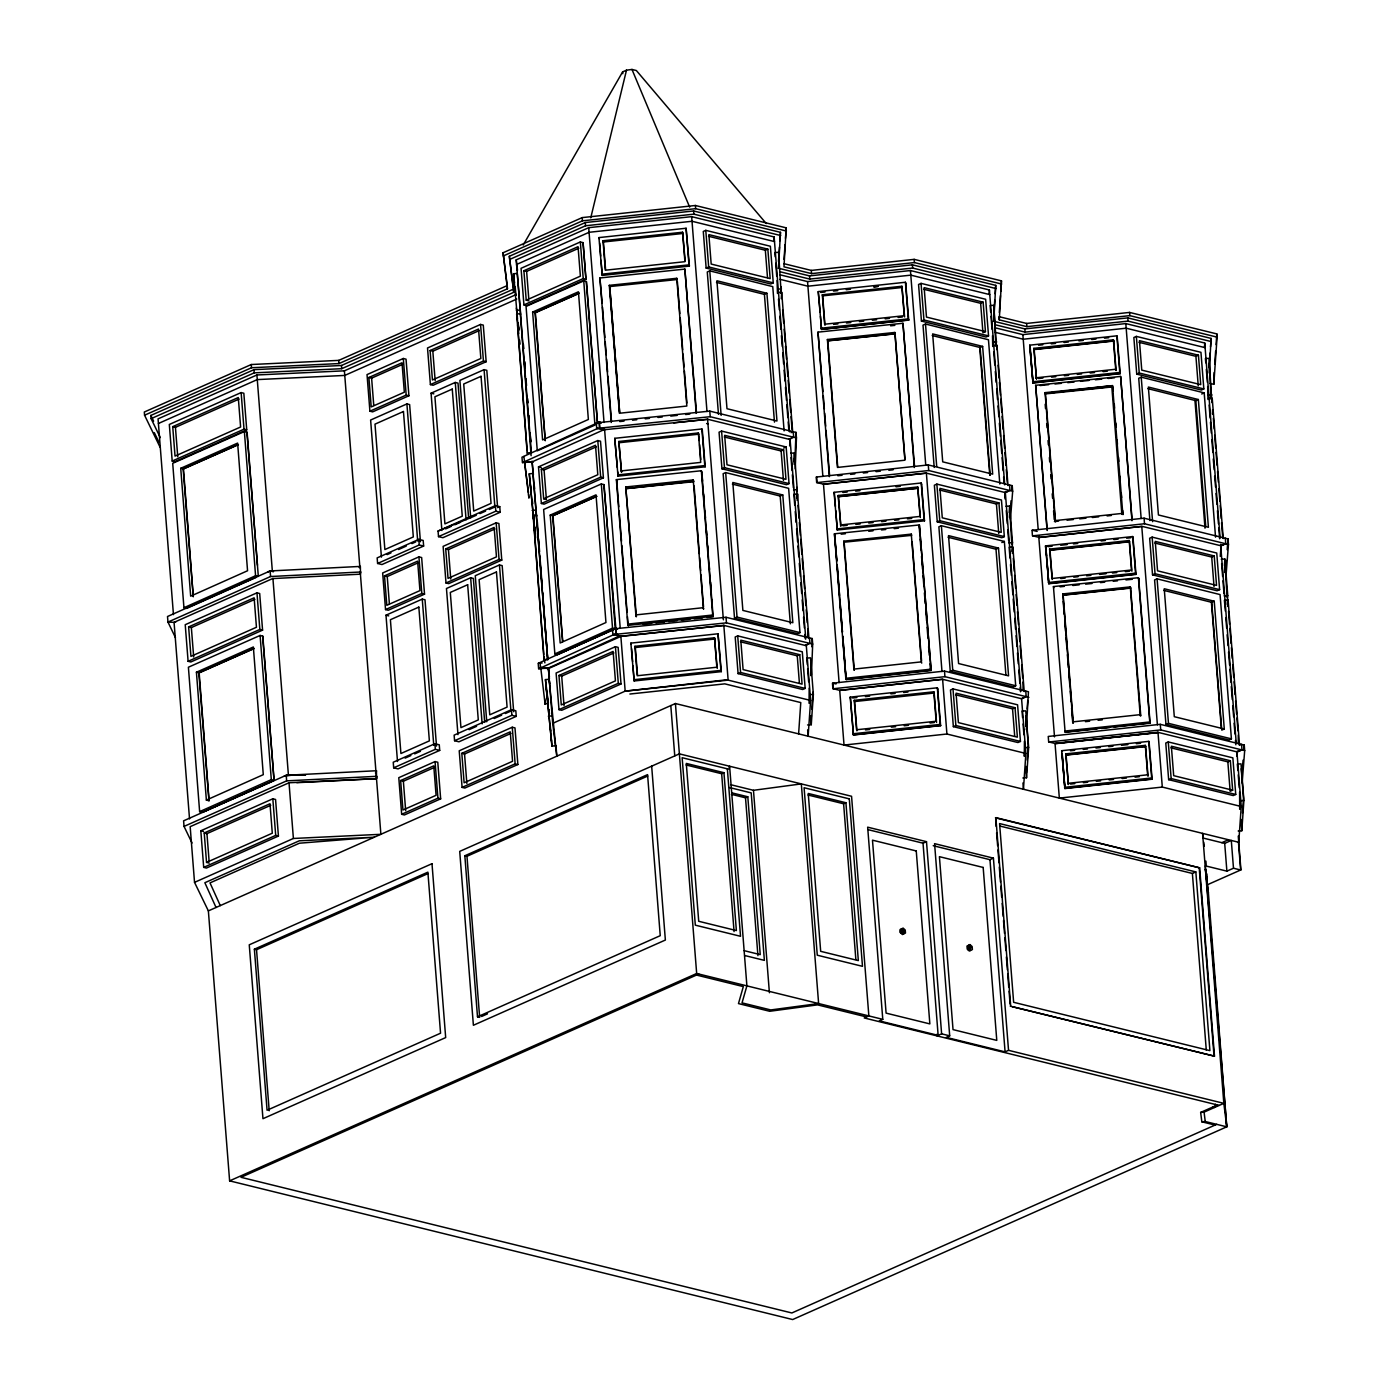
<?xml version="1.0" encoding="UTF-8"?>
<svg xmlns="http://www.w3.org/2000/svg" width="1389" height="1389" viewBox="0 0 1389 1389"><rect width="100%" height="100%" fill="white"/><g stroke="black" fill="none" stroke-linecap="round" stroke-linejoin="round"><path stroke-width="1.5" d="M788.987 439.289L791.504 438.23M795.185 453.005L796.019 432.413L709.779 411.109L596.263 422.864L596.697 428.437L710.213 416.7L796.453 437.934L795.22 468.874M810.759 675.644L811.245 663.282M811.905 646.805L812.235 638.558L726.013 617.272L612.48 629.026L612.914 634.599L726.447 622.862L812.687 644.097L811.436 675.037M781.26 298.704L781.694 292.315L777.996 292.541M797.147 500.405L797.581 494.033L793.866 494.258L794.716 505.04M989.124 294.208L989.402 289.988L910.437 270.542L807.547 281.585L779.646 274.709M993.882 312.733L994.75 300.093M995.166 293.791L995.739 285.37L912.417 264.83L809.527 275.89L778.014 268.112M993.847 320.147L995.739 285.37M996.677 349.594L996.955 345.34L993.257 345.566M999.316 312.456L1000.462 295.614M1000.74 291.395L1001.469 280.873L914.17 259.361L811.298 270.421L783.726 263.632M1210.027 383.381L1213.795 384.319L1217.077 337.128L1129.813 315.633L1026.87 326.658L999.281 319.869L1001.469 280.873M1004.924 498.894L1005.341 492.591L1009.977 490.525L1009.525 484.952M1012.407 553.43L1012.841 547.04L1009.143 547.266L1009.977 558.065M1025.759 691.114L1026.193 696.688L1021.575 698.736L1025.881 753.463L1023.45 789.265L1022.964 782.945M1211.937 402.619L1212.232 398.365L1208.517 398.591M1212.371 413.991L1212.666 409.703L1212.996 413.957M1227.668 606.437L1228.102 600.065L1224.404 600.291L1225.341 611.073M773.847 241.182L774.142 236.963L691.653 216.649L588.71 227.674L516.222 259.865L531.379 452.484M778.465 261.445L779.472 247.068M779.906 240.766L780.479 232.345L693.632 210.954L585.307 222.553L509.329 256.288L513.704 292.332L341.711 368.693L254.222 372.86L151.106 418.645L160.291 437.587M778.552 267.122L780.479 232.345M777.458 293.444L777.076 280.509M780.635 293.01L781.087 286.638M781.156 293.218L778.569 252.294L774.871 252.52L775.218 256.826M784.021 259.413L785.045 244.69M785.48 238.37L786.209 227.848L695.403 205.485L582.199 217.604L503.078 252.746L507.436 288.79L339.003 363.571L251.531 367.738L144.56 415.224L160.048 447.154M786.209 227.848L783.986 266.827L811.541 273.616L914.431 262.573L1001.712 284.068M789.647 445.869L790.098 439.566L707.591 419.235L673.769 422.864M793.761 461.669L794.369 453.005L790.671 453.231M794.126 464.291L794.56 457.901M796.591 491.619L796.887 487.348M796.644 498.269L797.251 489.623L794.369 453.005M798.606 733.878L800.776 702.574L724.798 683.857L629.877 694.031M807.79 637.568L807.756 629.043M809.075 703.32L809.162 688.197M555.982 745.667L556.815 756.189L552.7 723.339L548.395 668.613L620.866 636.422L723.825 625.397L806.314 645.711L810.62 700.455L808.138 736.222L807.651 729.902M811.367 715.578L811.072 719.832L810.742 715.63M811.818 709.189L812.999 692.173M807.565 724.954L811.263 724.728L813.364 694.431L810.482 657.83L806.783 658.056L807.304 664.515M995.896 346.035L994.02 310.198M996.417 346.243L993.83 305.302L990.131 305.545L990.635 312.004M1009.178 512.524L1009.629 506.03L1005.931 506.256M1009.386 517.316L1009.82 510.926L1011.852 544.627M1011.921 551.294L1012.512 542.648L1009.629 506.03M1023.051 690.576L1023.016 682.051M1026.784 766.468L1026.349 772.857L1025.846 766.537M1027.235 760.096L1028.259 745.198L1025.95 715.752M1022.877 777.979L1026.54 777.753L1028.641 747.456L1025.759 710.855L1022.044 711.081L1022.564 717.54M1204.471 347.25L1204.749 343.031L1125.819 323.585L1022.86 334.627L994.958 327.752M1209.072 367.651L1210.079 353.032M1210.514 346.764L1211.104 338.412L1127.799 317.89L1024.839 328.915L993.309 321.154M1209.177 372.947L1211.104 338.412M1207.979 399.494L1207.683 386.541M1211.156 399.06L1209.281 363.224M1211.677 399.268L1209.09 358.327L1205.392 358.553L1205.826 362.859M1214.142 372.53L1213.795 384.319M1214.733 363.953L1215.635 351.07M1216.07 344.646L1216.816 333.916L1129.57 312.421L1026.61 323.446L999.038 316.657L999.281 319.869M1224.438 565.549L1224.89 559.055L1221.278 559.281M1224.49 572.459L1225.081 563.951L1227.112 597.652M1227.181 604.319L1227.772 595.655L1224.89 559.055M1238.311 743.601L1238.276 735.076M1239.683 809.353L1239.613 792.095M1236.922 751.779L1241.228 806.505L1238.762 842.29L675.419 703.529L208.367 910.889L229.619 1180.858L792.668 1319.55L1226.765 1126.826L1208.378 892.71L1205.409 869.254L1208.378 892.71M1242.044 819.493L1241.61 825.882L1241.106 819.562M1242.495 813.103L1243.52 798.224L1241.21 768.759M1238.189 830.987L1241.801 830.761L1243.902 800.481L1241.019 763.863L1237.321 764.106L1237.912 770.548M1004.941 496.811L1005.341 491.654L1007.789 491.498M1010.532 507.211L1011.036 500.752M1011.886 489.97L1012.234 485.664L928.269 464.933L816.228 477.052L816.663 482.625L928.72 470.524L1012.668 491.202L1010.463 519.243M1021.488 698.719L1024.006 697.66M1025.742 726.291L1026.245 719.832M1027.096 709.05L1027.773 700.438M1026.349 729.711L1028.45 691.774L944.503 671.095L832.462 683.197L832.896 688.788L944.937 676.669L1028.902 697.347M1220.236 556.399L1221.139 544.887L1223.57 544.748M1225.827 566.903L1226.331 560.444M1227.181 549.679L1228.015 538.897L1144.067 518.184L1032.027 530.285L1032.461 535.859L1144.501 523.757L1228.466 544.436L1225.758 578.953M1236.957 756.206L1237.356 751.05L1239.804 750.893M1242.391 768.759L1243.068 760.148M1243.902 749.366L1244.249 745.06L1160.284 724.329L1048.244 736.448L1048.678 742.021L1160.735 729.919L1244.683 750.598L1242.148 782.945M360.237 574.195L360.584 572.008M175.465 637.62L167.965 622.081L167.513 616.508L270.126 570.948L360.376 566.417L360.463 574.178L272.626 578.588M590.759 217.813L626.491 70.179L631.978 69.45L636.353 70.526L766.277 223.56M728.756 769.211L729.607 766.242L746.9 985.877L742.039 1002.875L770.756 1009.942L818.625 1003.553L801.331 783.9L753.463 790.306L730.909 784.75M489.31 509.468L494.883 506.985L495.387 505.596L499.762 506.672L500.196 512.263L442.883 537.699L438.507 536.623L438.073 531.049L495.387 505.596L495.821 511.187L438.507 536.623M523.219 245.02L622.602 71.915L626.491 70.179M538.88 668.717L548.221 668.109L620.102 635.745M359.126 567.545L360.15 566.417M900.194 931.099L901.079 930.647M901.287 933.373L903.163 932.47L902.086 930.196M970.147 946.204L969.383 948.01L970.373 948.93L971.137 947.107L968.88 945.11M968.202 949.885L970.078 948.982L969.001 946.708M599.249 422.03L601.281 423.055L599.44 421.943L521.969 457.207L522.403 462.676L597.496 428.507M599.423 427.621L599.041 422.569L596.628 422.829M615.483 628.193L617.497 629.217L615.674 628.106L538.203 663.369L538.637 668.838L616.091 633.575L617.931 634.686L615.9 633.662M540.113 662.64L540.529 668.022L549.332 668.491M554.853 653.906L612.532 628.158L615.258 628.835L557.597 654.584L554.853 653.906L543.637 509.485L601.315 483.962L604.059 484.639L615.258 628.835L612.844 628.974M268.008 571.903L270.126 570.948L273.442 571.764L273.268 570.792M284.103 776.225L293.756 774.888M707.956 419.339L603.764 429.774L532.004 461.947L522.663 462.572M183.938 607.722L255.576 575.741L258.319 576.418L247.103 432.222L244.377 431.545L172.705 463.301L183.938 607.722L186.664 608.399L256.392 577.268M206.371 800.081L263.285 774.663L253.354 646.979L196.422 672.224L206.371 800.081L209.097 800.759L199.165 672.901L254.118 648.541M199.634 811.645L271.306 779.628L274.05 780.305L262.834 636.127L260.09 635.45L188.4 667.224L199.634 811.645L202.36 812.322L274.05 780.305L262.608 636.075M503.078 252.746L507.193 285.596L338.76 360.376L251.27 364.526L144.317 412.012L144.56 415.224M503.322 255.941L582.46 220.816L695.646 208.68L786.452 231.06M151.106 418.645L150.863 415.433L253.961 369.665L341.451 365.498L513.444 289.138L513.704 292.332M509.589 259.483L585.55 225.765L693.875 214.149L780.74 235.557M516.378 294.468L344.403 370.828L256.913 374.978L158.051 418.87L173.451 614.615M158.415 423.489L257.278 379.596L344.767 375.429L516.743 299.069M241.13 392.583L169.319 424.461L172.201 461.061L174.91 461.738L246.738 429.861L243.839 393.243L241.13 392.583L244.013 429.184L172.201 461.061M580.342 241.964L521.049 268.303L523.931 304.903L526.639 305.58L585.95 279.241L583.067 242.641L580.342 241.964L583.224 278.581L523.931 304.903M172.722 426.649L238.283 397.532L240.61 426.996L175.031 456.096L172.722 426.649L175.431 427.326L239.082 399.06M523.896 270.733L578.05 246.686L580.376 276.151L526.223 300.18L523.896 270.733L526.622 271.393L578.848 248.214M403.314 358.484L367.026 374.596L369.908 411.196L372.634 411.873L408.922 395.761L406.039 359.161L403.314 358.484L406.196 395.101L369.908 411.196M480.559 324.436L427.517 347.979L430.399 384.579L433.125 385.257L486.167 361.713L483.285 325.113L480.559 324.436L483.441 361.036L430.399 384.579M368.884 377.478L402.011 362.772L404.338 392.219L371.21 406.925L368.884 377.478L371.61 378.138L402.793 364.3M430.104 350.532L478.528 329.037L480.854 358.484L432.43 379.978L430.104 350.532L432.83 351.209L479.327 330.565M705.786 230.348L703.285 231.459L706.15 268.06L770.739 283.981L773.256 282.852L770.374 246.252L705.786 230.348L708.668 266.948L706.15 268.06M420.433 541.727L409.633 404.598L406.908 403.921L370.62 420.034L381.419 557.145M441.893 530.511L431.076 393.191L455.262 382.444L458.005 383.121L468.649 518.323M497.453 505.509L486.81 370.325L484.084 369.648L459.898 380.378L470.697 517.715L438.073 531.049M784.108 430.885L772.753 286.62L709.779 270.872L707.279 271.984L718.478 414.339M708.477 236.252L765.339 250.246L767.839 249.135L770.166 278.599L711.185 264.066L708.876 234.619L767.839 249.135M716.498 282.401L764.419 294.381L766.919 293.27L776.972 421.023L726.985 408.713L716.915 280.769L766.919 293.27M921.063 283.373L918.563 284.485L921.445 321.085L986.034 337.006L988.534 335.895L985.652 299.277L921.063 283.373L923.945 319.974L921.445 321.085M360.81 571.99L270.577 576.522L167.965 622.081L174.059 622.341L272.921 578.449L288.408 775.045M538.498 466.878L597.791 440.556L600.517 441.216L603.399 477.833L544.106 504.155L541.363 503.478L538.498 466.878L541.224 467.555M256.965 592.843L185.223 624.703L188.105 661.303L190.831 661.98L262.573 630.137L259.691 593.52L256.965 592.843L259.847 629.46L188.105 661.303M541.345 469.308L595.499 445.261L597.808 474.725L543.672 498.755L541.345 469.308L544.071 469.986L596.298 446.807M188.626 626.89L254.135 597.808L256.444 627.255L190.935 656.337L188.626 626.89L191.352 627.568L254.934 599.336M418.818 539.383L377.148 557.892L377.6 563.465L381.975 564.542L423.628 546.051L423.194 540.46L418.818 539.383L419.252 544.974L377.6 563.465M387.149 554.61L390.969 552.909M398.591 549.523L406.23 546.12M411.96 543.603L415.78 541.884M445.609 528.879L451.199 526.379M454.915 524.747L460.488 522.247M470.697 517.715L476.288 515.25M480.004 513.6L485.577 511.117M497.592 507.645L499.762 506.672M999.82 484.014L988.464 339.749L925.508 324.019L923.008 325.13L934.207 467.468M980.634 303.288L983.134 302.177L985.443 331.624L982.943 332.735L980.634 303.288L923.754 289.277M418.922 556.867L382.652 572.98L385.534 609.58L388.26 610.257L424.53 594.162L421.648 557.545L418.922 556.867L421.805 593.485L385.534 609.58M496.168 522.82L443.126 546.363L446.008 582.981L448.734 583.64L501.776 560.097L498.894 523.497L496.168 522.82L499.05 559.42L446.008 582.981M541.363 503.478L600.673 477.156L603.399 477.833M384.51 575.862L417.62 561.156L419.947 590.603L386.819 605.309L384.51 575.862L387.236 576.539L418.402 562.684M445.713 548.915L494.154 527.421L496.463 556.867L448.039 578.38L445.713 548.915L448.439 549.593L494.935 528.949M721.586 431.076L719.068 432.187L721.95 468.788L786.539 484.692L789.039 483.58L786.157 446.98L721.586 431.076L724.468 467.676L721.95 468.788M932.21 335.53L980.113 347.51L982.631 346.399L992.684 474.153L942.714 461.843L932.644 333.898L982.631 346.399M791.053 432.656L793.241 431.684L793.692 437.257L789.056 439.306M397.497 761.502L385.986 615.205L422.256 599.11L424.999 599.77L436.511 746.067M513.687 711.741L502.176 565.636L499.45 564.958L475.264 575.706L486.758 721.794M484.709 722.402L473.371 578.432L470.645 577.772L446.459 588.502L457.953 734.607M725.666 472.59L723.148 473.701L734.521 618.192L797.477 633.697L799.977 632.585L788.622 488.32L725.666 472.59L737.038 617.081L734.521 618.192M783.656 448.091L786.157 446.98M724.259 436.962L781.139 450.974L783.639 449.862L785.966 479.309L726.985 464.794L724.659 435.33L783.639 449.862M1136.358 336.398L1133.858 337.51L1136.74 374.127L1201.329 390.031L1203.829 388.92L1200.947 352.32L1136.358 336.398L1139.24 373.016L1136.74 374.127M732.368 484.101L780.184 496.047L782.788 494.97L792.841 622.723L742.872 610.413L732.802 482.469L782.788 494.97M1215.549 537.161L1204.194 392.879L1141.22 377.148L1138.72 378.259L1149.918 520.615M1139.049 342.302L1195.912 356.313L1198.429 355.202L1200.738 384.649L1141.758 370.116L1139.449 340.67L1198.429 355.202M936.863 484.101L934.363 485.212L937.245 521.813L1001.834 537.717L1004.334 536.605L1001.452 500.005L936.863 484.101L939.745 520.701L937.245 521.813M202.204 812.287L274.05 780.305M557.475 654.549L615.258 628.835M296.829 782.684L376.523 778.673L376.454 770.739L286.221 775.27L183.591 820.83L184.043 826.42L192.047 843.001M184.043 826.403L286.655 780.861L376.888 776.312L376.488 778.621L289.016 782.771L190.171 826.663L194.529 882.362L208.367 910.889M200.815 830.778L272.817 798.797L275.56 799.474L278.425 836.074L206.423 868.056L203.697 867.378L200.815 830.778L203.541 831.438M615.414 646.701L556.104 673.023L558.986 709.64L561.712 710.3L621.022 683.978L618.14 647.378L615.414 646.701L618.296 683.301L558.986 709.64M204.218 832.966L269.987 803.762L272.296 833.209L206.544 862.413L204.218 832.966L206.944 833.626L270.768 805.29M558.968 675.471L613.122 651.424L615.431 680.87L561.278 704.918L558.968 675.471L561.694 676.13L613.903 652.952M1201.693 393.99L1204.194 392.879M1147.904 388.66L1195.842 400.64L1198.36 399.528L1208.413 527.282L1158.426 514.972L1148.356 387.045L1198.36 399.528M511.447 709.692L454.134 735.146L454.568 740.719L458.943 741.795L516.257 716.359L515.823 710.769L511.447 709.692L511.881 715.283L454.568 740.719M434.896 743.74L393.243 762.231L393.677 767.822L398.053 768.898L439.705 750.407L439.271 744.817L434.896 743.74L435.33 749.331L393.677 767.822M405.137 758.116L410.866 755.564M414.686 753.88L420.416 751.327M469.117 729.642L476.566 726.343M494.206 718.495L501.637 715.196M505.37 713.529L510.944 711.064L499.45 564.958M375.933 773.1L376.454 770.739L375.481 773.065M941.377 525.719L938.877 526.83L950.25 671.338L1013.189 686.843L1015.706 685.732L1004.351 541.45L941.377 525.719L952.75 670.227L950.25 671.338M540.651 666.894L545.13 704.275L548.412 702.817M939.554 490.004L996.434 503.999L998.934 502.887L1001.243 532.352L942.28 517.819L939.954 488.372L998.934 502.887M435.052 761.571L398.782 777.684L401.664 814.284L404.39 814.961L440.66 798.849L437.778 762.248L435.052 761.571L437.934 798.171L401.664 814.284M512.263 727.228L459.221 750.789L462.103 787.389L464.829 788.067L517.871 764.506L514.989 727.905L512.263 727.228L515.145 763.846L462.103 787.389M203.697 867.378L275.699 835.414L278.425 836.074M400.64 780.549L433.767 765.843L436.077 795.307L402.949 810.013L400.64 780.549L403.366 781.226L434.531 767.388M461.808 753.342L510.232 731.829L512.558 761.294L464.117 782.788L461.808 753.342L464.534 754.001L511.03 733.375M737.698 635.884L735.198 636.995L738.08 673.596L802.668 689.517L805.169 688.406L802.286 651.788L737.698 635.884L740.58 672.484L738.08 673.596M194.529 882.362L293.392 838.47L380.881 834.303L360.255 572.146M552.7 723.339L625.172 691.149L726.777 679.794M1001.834 542.561L1004.351 541.45M948.097 537.248L996 549.211L998.517 548.099L1008.57 675.853L958.584 663.543L948.513 535.616L998.517 548.099M740.389 641.787L797.251 655.799L799.769 654.688L802.078 684.135L743.098 669.602L740.788 640.155L799.769 654.688M1152.158 537.126L1149.658 538.238L1152.54 574.838L1217.129 590.759L1219.629 589.648L1216.747 553.03L1152.158 537.126L1155.04 573.726L1152.54 574.838M254.378 949.191L427.881 872.153L440.556 1033.208L267.07 1110.245L254.378 949.191L256.531 949.711L428.072 873.559M464.829 855.763L647.569 774.628L660.244 935.682L477.503 1016.817L464.829 855.763L466.964 856.284L647.743 776.034M1157.089 578.848L1154.589 579.96L1165.961 724.468L1228.918 739.972L1231.418 738.861L1220.063 594.579L1157.089 578.848L1168.462 723.356L1165.961 724.468M686.079 764.974L721.655 773.725L723.947 772.701L736.378 930.561L698.719 921.289L686.288 763.429L723.947 772.701M1154.849 543.03L1211.712 557.041L1214.212 555.93L1216.538 585.377L1157.558 570.844L1155.249 541.397L1214.212 555.93M952.993 688.909L950.475 690.02L953.358 726.638L1017.946 742.542L1020.446 741.431L1017.581 704.813L952.993 688.909L955.875 725.527L953.358 726.638M731.378 794.317L745.511 797.807L747.803 796.782L760.234 954.625L744.105 950.649M1211.729 602.34L1214.229 601.229L1224.282 728.999L1221.782 730.11L1211.729 602.34L1163.687 590.342M955.684 694.813L1012.546 708.824L1015.046 707.713L1017.373 737.16L958.393 722.627L956.066 693.18L1015.046 707.713M808.033 795.012L843.609 803.762L845.918 802.738L858.333 960.598L820.673 951.326L808.242 793.466L845.918 802.738M481.618 1016.47L487.504 1013.848M868.385 829.737L923.025 843.192L926.498 841.665L941.62 1033.85L938.148 1035.378L879.306 1020.88L882.779 1019.352L867.656 827.167L926.498 841.665M996.104 826.386L995.861 817.635L1199.662 867.847L1214.49 1056.178L1012.355 1006.695M1168.271 741.934L1165.77 743.046L1168.653 779.663L1233.241 795.567L1235.741 794.456L1232.859 757.856L1168.271 741.934L1171.153 778.552L1168.653 779.663M229.619 1180.858L696.67 973.498L882.779 1019.352M698.806 974.036L240.992 1177.299L791.852 1312.97L1216.712 1124.343M1239.353 745.32L1241.558 744.348L1241.992 749.921L1237.373 751.987L1157.992 732.333L1055.032 743.375L1059.338 798.102L1162.298 787.077L1241.228 806.505M933.217 845.71L989.958 859.687L993.413 858.142L1008.536 1050.327L1005.08 1051.872L946.239 1037.375L949.694 1035.829L934.571 843.644L993.413 858.142M1227.841 761.849L1230.341 760.738L1232.651 790.185L1230.15 791.296L1227.841 761.849L1170.962 747.838M1221.816 842.672L1228.414 839.737M1226.765 1126.826L1223.831 1103.352L1202.579 833.383L1203.187 838.071L1224.699 843.383L1231.296 840.449L1233.484 868.229L1226.886 871.146L1205.374 865.851L1226.765 1126.826L1205.235 1121.513L1201.832 1121.808L1200.652 1112.415L1217.441 1104.967M995.427 817.826L1199.662 867.847M1000.288 826.142L1192.387 873.455L1195.842 871.91L1209.906 1050.64L1013.64 1002.302L999.576 823.573L1195.842 871.91M1207.736 884.602L1240.655 870L1238.467 842.22M1010.254 1006.174L1214.49 1056.178M1200.652 1112.415L1204.072 1112.138L1223.831 1103.352L1008.536 1050.327M583.745 280.891L526.049 306.413L537.283 450.835L594.943 425.086L583.745 280.891L586.471 281.568L597.513 423.558L586.262 281.516M532.629 312.056L578.432 291.794L588.363 419.478L542.578 439.914L532.629 312.056L535.373 312.733L579.265 293.305M180.726 468.301L237.623 443.091L247.555 570.757L190.675 596.159L180.726 468.301L183.47 468.978L238.404 444.636M550.218 515.111L596.02 494.849L605.951 622.532L560.166 642.985L550.218 515.111L552.944 515.788L596.836 496.377M579.039 293.253L535.043 312.647L545.183 440.556M238.196 444.584L183.14 468.892L193.279 596.801L183.47 468.978M596.628 496.324L552.631 515.718L562.597 641.492M253.909 648.472L198.818 672.814L208.958 800.724M598.937 237.588L686.097 228.247L689.395 266.098L602.236 275.421L598.937 237.588L599.354 238.821M682.607 232.223L684.916 261.688L605.326 270.213L603.017 240.748L682.607 232.223L685.159 260.819M603.017 240.748L603.416 241.999L683.006 233.474M601.819 274.189L688.979 264.848L689.395 266.098M780.358 271.845L809.77 279.085L912.66 268.042L996 288.565M905.75 283.321L908.701 320.112L821.541 329.453L818.243 291.603L905.42 282.262L905.819 283.495M820.725 292.454L824.979 292.003M833.487 291.082L837.741 290.631M846.231 289.711L850.485 289.259M873.872 286.742L878.126 286.29M873.924 286.915L878.178 286.464M901.912 286.256L904.222 315.702L824.632 324.227L822.323 294.781L901.912 286.256L904.621 316.935M902.312 287.488L822.67 295.857L824.979 325.304M833.591 324.384L837.897 323.915M846.491 322.995L850.797 322.526M859.409 321.606L863.698 321.154M872.309 320.217L876.615 319.765M885.21 318.845L889.516 318.376M898.11 317.456L902.416 316.987M821.125 328.203L908.302 318.88L908.701 320.112M821.489 329.28L908.632 319.921M995.67 324.87L1025.099 332.127L1128.042 321.102L1211.347 341.607M1117.207 336.798L1120.176 373.676L1033.017 383.017L1029.735 345.167L1116.895 335.825L1117.294 337.058M1038.555 345.219L1042.792 344.767M1051.299 343.864L1055.553 343.413M1064.061 342.493L1068.315 342.041M1078.94 340.895L1083.194 340.444M1091.702 339.541L1095.938 339.072M1104.446 338.169L1108.7 337.718M1033.798 348.344L1113.388 339.819L1113.787 341.052L1034.197 349.577L1033.798 348.344L1036.437 378.763L1036.107 377.791L1115.697 369.266L1116.027 370.238M1034.111 349.316L1113.7 340.791L1116.114 370.498M619.772 421.562L624.026 421.11M632.516 420.207L636.77 419.738M645.26 418.836L649.496 418.384M658.004 417.464L662.24 417.013M670.748 416.11L677.12 415.415M685.61 414.512L689.847 414.061M1038.573 378.537L1042.879 378.068M1051.49 377.148L1055.796 376.679M1064.391 375.759L1068.697 375.308M1077.291 374.388L1081.597 373.919M1090.209 372.999L1094.515 372.547M1103.109 371.61L1107.415 371.158M1032.6 381.767L1119.777 372.443L1120.176 373.676M1120.09 373.415L1032.93 382.739L1029.735 345.167M614.737 438.316L701.896 428.975L702.313 430.208L705.178 466.808L618.018 476.149L614.737 438.316L617.341 467.537M618.817 441.476L621.525 472.173L618.817 441.476L698.389 432.951L699.292 440.504M619.216 442.726L698.806 434.184M621.126 470.923L700.716 462.398L698.389 432.951M617.619 474.916L704.779 465.575L705.178 466.808M837.862 475.733L842.099 475.281M850.589 474.378L854.843 473.909M863.333 473.007L867.587 472.555M876.077 471.635L880.331 471.184M888.821 470.281L893.075 469.812M1020.967 691.01L1005.341 492.591L926.376 473.128L823.486 484.171L839.112 682.589M926.428 473.128L823.712 484.223L817.027 482.591L816.593 477M837.341 530.164L834.042 492.331L921.202 482.99L921.619 484.223M842.897 492.487L847.151 492.036M855.659 491.116L859.913 490.664M896.044 486.792L900.298 486.324M838.123 495.491L838.522 496.741L918.112 488.216L838.47 496.567L840.831 526.188L838.123 495.491L917.712 486.966L920.265 515.562M840.432 524.955L920.022 516.43L920.369 517.489M842.932 525.789L847.238 525.337M855.85 524.417L860.138 523.948M868.75 523.028L873.056 522.559M881.65 521.639L885.956 521.17M894.551 520.25L898.857 519.799M907.468 518.861L911.757 518.41M836.925 528.931L924.084 519.59L924.501 520.84L837.289 530.008L835.761 510.631M1121.861 514.347L1111.808 386.576L1045.292 393.347L1112.537 385.621L1045.066 392.653L1055.136 520.597L1122.59 513.374L1122.989 514.607L1122.659 510.353M1054.407 521.569L1058.626 521.118M1067.047 520.215L1073.384 519.538M1079.704 518.861L1086.024 518.184M1092.344 517.507L1098.664 516.83M1107.102 515.927L1111.322 515.475M1121.843 514.173L1122.816 514.069L1112.537 385.621M1039.198 537.387L1141.775 526.414L1157.402 724.832M1133.007 537.526L1135.976 574.404L1048.817 583.745L1045.518 545.894L1132.677 536.553L1133.094 537.786M1047.966 546.641L1052.22 546.172M1060.727 545.269L1067.099 544.592M1073.471 543.898L1077.725 543.446M1101.112 540.946L1105.366 540.477M1113.874 539.574L1118.128 539.123M1126.618 538.203L1130.872 537.751M1049.598 549.072L1129.188 540.529L1129.587 541.779L1049.997 550.304L1049.598 549.072L1052.22 579.491M1049.91 550.027L1129.5 541.502L1131.896 571.226M1051.907 578.519L1131.497 569.994L1129.188 540.529M701.914 472.503L701.341 470.749L616.369 479.622L627.741 624.112L712.696 615.014L713.269 616.768L706.897 617.463M1060.831 578.571L1065.137 578.102M1073.732 577.182L1078.038 576.713M1086.649 575.793L1090.938 575.341M1099.55 574.421L1106.009 573.726M1112.45 573.032L1116.756 572.581M1125.368 571.643L1129.656 571.192M643.176 624.286L651.667 623.366M655.921 622.914L664.411 622.012M668.665 621.56L677.155 620.64M681.409 620.188L689.899 619.286M694.153 618.817L702.643 617.914M1048.4 582.495L1135.56 573.153L1135.976 574.404M1135.889 574.126L1048.73 583.467L1045.848 546.867M630.866 643.124L718.026 633.783L721.308 671.634L634.148 680.975L630.866 643.124L631.266 644.357M714.519 637.777L716.828 667.224L637.238 675.749L634.929 646.302L714.519 637.777L717.245 668.456M634.929 646.302L635.329 647.534L714.918 639.009M633.749 679.725L720.908 670.383L721.308 671.634M810.62 700.455L728.131 680.124L625.172 691.149L620.866 636.422M854.287 670.331L844.165 542.196L911.688 535.355L911.288 534.123L843.817 541.154L853.888 669.099L921.341 661.876L921.74 663.109M845.797 678.301L930.734 669.203L931.151 670.436L846.196 679.551L845.797 678.301L834.424 533.81L919.379 524.938L931.151 670.436M937.679 688.857L940.613 725.648L853.454 734.989L850.172 697.139L937.332 687.798L937.731 689.048M852.638 697.99L856.891 697.538M865.399 696.618L869.653 696.167M890.905 693.875L895.158 693.424M903.666 692.521L907.92 692.052M933.825 691.791L936.134 721.238L856.562 729.763L854.235 700.316L933.825 691.791L934.172 692.851M854.235 700.316L854.634 701.549L934.224 693.024M865.503 729.919L869.809 729.451M891.321 727.142L895.627 726.69M904.222 725.77L908.528 725.301M930.04 722.992L934.328 722.523M853.054 733.757L940.214 724.416L940.613 725.648M853.402 734.833L940.561 725.475M1025.881 753.463L946.916 734.017L844.026 745.06L839.72 690.333L942.593 679.29L1021.575 698.736M1062.845 593.919L1063.245 595.169L1130.698 588.12L1130.299 586.887L1062.845 593.919L1072.916 721.863L1140.352 714.641L1140.768 715.873L1130.611 587.807L1062.689 595.065M1085.417 721.655L1089.636 721.204M1098.057 720.301L1102.276 719.849M1114.065 727.072L1150.161 723.2L1149.762 721.967L1064.807 731.065L1065.207 732.316L1097.067 728.895M1101.321 728.444L1109.811 727.523M1055.414 743.549L1158.009 732.559M1158.391 732.524L1055.727 743.636L1049.06 741.986M1149.12 742.334L1152.089 779.212L1064.929 788.553L1061.647 750.702L1148.807 741.361L1149.207 742.611M1070.468 750.772L1074.721 750.303M1083.212 749.4L1087.465 748.949M1095.973 748.029L1100.227 747.577M1108.735 746.674L1112.988 746.206M1121.479 745.303L1127.868 744.626M1136.358 743.705L1140.612 743.254M1065.71 753.88L1145.3 745.355L1145.699 746.587L1066.11 755.112L1065.71 753.88L1068.349 784.299L1068.037 783.327L1147.627 774.802L1147.939 775.774M1066.023 754.852L1145.612 746.327L1148.026 776.034M1070.502 784.073L1074.791 783.604M1083.403 782.684L1087.709 782.233M1096.303 781.312L1100.609 780.844M1109.221 779.923L1113.527 779.455M1122.121 778.534L1126.427 778.083M1135.021 777.163L1139.327 776.694M1064.53 787.32L1151.689 777.979L1152.089 779.212M1152.002 778.951L1064.842 788.275L1062.134 753.828M611.282 422.482L599.909 277.974L684.864 269.101L696.462 412.464M609.302 285.335L676.773 278.286L677.172 279.519L609.719 286.568L609.302 285.335L619.372 413.262L686.826 406.039L676.773 278.286M829.355 476.653L817.982 332.145L902.954 323.272L914.552 466.635M890.609 325.807L894.846 325.373M894.846 332.457L904.916 460.21L837.463 467.433L827.393 339.506L894.846 332.457L895.245 333.655M827.393 339.506L827.792 340.722L895.263 333.69M827.636 340.913L895.089 333.846L904.968 459.273M1047.028 529.817L1035.656 385.309L1120.628 376.436L1132.035 519.243M1040.135 385.552L1048.626 384.666M1054.998 384.006L1061.387 383.329M1067.759 382.67L1074.131 382.01M1080.503 381.333L1088.993 380.447M1095.365 379.787L1101.737 379.128M1108.109 378.45L1114.482 377.791M1045.066 392.653L1045.466 393.903L1112.936 386.854L1113.266 391.108M635.988 616.577L625.762 486.966L693.233 479.934L693.806 481.688L625.918 488.633M693.632 481.167L626.213 488.615M841.126 534.175L845.38 533.741M868.733 531.293L872.987 530.841M881.494 529.956L885.731 529.504M894.238 528.619L898.475 528.185M1138.702 578.623L1150.057 722.888L1065.103 731.986L1053.435 586.575L1138.407 577.702L1138.806 578.935M1060.102 586.818L1064.356 586.384M1072.846 585.498L1079.218 584.821M1085.608 584.161L1091.98 583.502M1100.47 582.616L1104.724 582.165M1113.214 581.279L1117.468 580.845M1125.958 579.942L1132.33 579.282M616.317 633.714L603.833 484.587M724.173 625.484L620.154 636.249L613.296 634.565M517.489 318.88L513.583 273.737L517.281 273.425L520.667 314.313M516.465 310.355L520.163 310.042M535.477 538.151L529.261 473.805L532.959 473.493L536.605 516.5M532.126 510.405L535.841 510.093M549.141 679.29L555.635 745.771L551.937 746.084L545.443 679.603L549.141 679.29L549.662 683.562M548.325 716.203L552.023 715.908M527.247 453.856L516.673 314.001L520.371 313.688L531.102 455.696M527.334 452.918L531.588 452.571M542.682 592.652L547.717 659.358L544.019 659.653L533.116 515.493L536.814 515.197M538.446 663.248L542.075 663.022M777.753 289.12L781.451 288.895M996.712 341.92L993.013 342.145L992.718 346.469L992.51 335.687M1208.274 395.171L1211.972 394.945M793.553 489.848L797.251 489.623M1008.813 542.873L1012.512 542.648M1224.16 595.881L1227.772 595.655M809.665 694.656L813.364 694.431M1028.641 747.456L1024.926 747.681L1024.335 756.345L1024.422 741.222M1240.186 800.706L1243.902 800.481M807.721 644.392L805.203 645.451L809.909 643.42L809.474 637.829M286.655 780.861L286.221 775.288L305.441 774.94M286.221 775.288L305.545 774.975M524.33 461.964L533.116 462.329M540.547 668.109L548.377 668.317L549.419 678.631M523.896 456.495L528.914 498.113L528.619 494.467M524.313 461.86L532.143 462.155L533.393 474.552M174.788 622.029L175.674 622.133M774.506 241.582L692.017 221.268L589.075 232.293L516.586 264.466L517.35 270.629M989.767 294.607L910.802 275.144L807.912 286.203L780.01 279.328M1205.114 347.649L1126.184 328.203L1023.224 339.229L995.323 332.353M983.134 302.177L924.154 287.645L926.48 317.091L985.443 331.624M708.668 266.948L773.256 282.852M923.945 319.974L988.534 335.895M1139.24 373.016L1203.829 388.92M583.224 278.581L585.932 279.241L583.067 242.641M526.223 300.18L528.931 300.857M483.441 361.036L486.167 361.713M706.602 423.541L707.956 423.871M1032.392 530.251L1037.166 531.414M597.062 428.402L603.92 430.086M1032.826 535.824L1039.51 537.474L1142.175 526.379L1221.139 545.825L1225.758 543.776L1225.324 538.185M431.076 393.191L433.819 393.851M724.468 467.676L789.039 483.58M939.745 520.701L1004.334 536.605M1155.04 573.726L1219.629 589.648M406.196 395.101L408.922 395.761M780.184 496.047L790.341 623.835M543.672 498.755L546.398 499.432L544.071 469.986M244.013 429.184L246.721 429.843M495.821 511.187L500.196 512.263M1224.282 728.999L1174.295 716.689L1164.242 588.745L1214.229 601.229M737.038 617.081L799.977 632.585M952.75 670.227L1015.706 685.732M1168.462 723.356L1231.418 738.861M499.05 559.42L501.776 560.097M419.252 544.974L423.628 546.051M1230.341 760.738L1171.361 746.206L1173.688 775.67L1232.651 790.185M836.056 683.961L832.827 683.162L833.261 688.736L839.928 690.385L942.61 679.29L946.916 734.017M421.805 593.485L424.53 594.162M740.58 672.484L805.169 688.406M955.875 725.527L1020.446 741.431M1171.153 778.552L1235.741 794.456M385.986 615.205L388.712 615.883M618.296 683.301L621.022 683.978M1233.484 868.229L1240.933 870.07L1238.259 836.074M259.847 629.46L262.573 630.137M511.881 715.283L516.257 716.359M729.503 787.546L751.206 792.893L764.384 960.372L744.66 955.51M731.673 792.806L747.803 796.782M515.145 763.846L517.871 764.506M435.33 749.331L439.705 750.407M437.934 798.171L440.66 798.849M941.62 1033.85L949.694 1035.829M696.497 975.061L743.323 986.589L738.479 1003.587L769.697 1011.279L817.565 1004.872L866.545 1016.939M1219.212 1105.401L864.236 1017.963L868.854 1015.915L851.561 796.279L679.377 753.862L459.707 851.388L473.389 1025.273L665.366 940.04L651.667 766.172M1217.25 1106.286L1215.462 1105.852L1215.34 1104.238M1212.823 1107.016L1214.594 1107.45M206.544 862.413L209.27 863.09M1201.832 1121.808L1215.08 1125.073M477.503 1016.817L479.656 1017.338L466.964 856.284M196.422 672.224L199.165 672.901M603.868 429.583L601.715 428.524L603.764 429.774M970.494 950.527L968.359 948.548L968.133 945.579M968.237 948.531L969.209 949.434M903.579 934.016L901.444 932.036L901.218 929.067M900.315 932.47L902.416 934.537L905.472 933.026L905.246 930.057L903.11 928.078L900.055 929.588L900.298 932.557M150.863 415.433L153.606 421.127M154.335 432.673L158.884 442.067M220.278 905.593L210.017 882.9L299.434 843.21L374.283 837.22L299.295 840.796L204.86 882.727L216.042 907.486M631.978 69.45L689.656 207.117M1035.656 385.309L1047.254 530.494M1055.136 520.597L1055.536 521.847L1045.466 393.903M1045.518 545.894L1046.611 555.739M1053.435 586.575L1053.834 587.807M1072.916 721.863L1073.315 723.096L1063.141 594.839M1061.647 750.702L1061.96 751.675M822.323 294.781L822.722 296.013M818.243 291.603L820.187 312.212M817.982 332.145L822.965 391.611M834.042 492.331L834.459 493.564M843.817 541.154L844.217 542.404M834.424 533.81L836.855 560.913M853.888 669.099L854.235 670.14M850.172 697.139L850.572 698.372M599.909 277.974L602.166 302.941M703.685 608.92L703.285 607.688L635.832 614.91L636.405 616.664L625.762 486.966M616.369 479.622L616.942 481.375M627.741 624.112L628.314 625.883M516.673 314.001L518.809 330.634M518.757 333.655L517.68 325.252L527.178 450.748M519.573 339.958L520.111 344.159M533.116 515.493L534.192 523.809M534.73 527.959L535.529 534.209M535.477 537.265L534.14 526.761L543.776 654.41M544.054 656.528L544.87 662.883M1203.69 842.133L1204.211 846.196M524.695 462.867L528.48 492.644M1204.072 1112.138L1205.235 1121.513M516.222 259.865L517.507 270.126M509.329 256.288L513.183 287.089M548.395 668.613L549.419 676.825M513.583 273.737L514.52 282.818M515.128 286.551L516.048 295.406M516.343 308.063L517.35 316.466M518.114 322.752L518.861 329.054M518.01 323.151L518.774 329.558M534.157 484.657L534.661 488.859M529.261 473.805L531.206 491.272M532.23 499.658L532.734 503.86M535.303 535.407L529.695 478.684M545.443 679.603L546.485 688.145M547.249 694.535L548.03 700.941M547.908 701.271L545.894 684.482L551.502 741.205M622.602 71.915L622.793 73.704M1216.816 333.916L1217.077 337.128M1228.015 538.863L1228.466 544.436M1244.249 745.008L1244.683 750.598M1212.232 398.365L1223.258 538.55M1228.102 600.065L1239.474 744.573M1213.344 418.228L1214.177 428.888M1214.681 435.295L1215.688 448.074M1216.017 452.345L1217.024 465.141M1217.528 471.531L1218.379 482.191M1218.882 488.598L1219.889 501.394M1220.219 505.648L1221.226 518.444M1221.556 522.715L1222.737 537.647M1228.536 611.403L1229.543 624.199M1229.89 628.47L1231.053 643.385M1231.401 647.656L1232.234 658.317M1232.737 664.706L1233.745 677.502M1234.074 681.773L1235.081 694.569M1235.585 700.959L1236.592 713.755M1236.939 718.026L1237.946 730.822M1204.749 343.031L1220.098 537.89M1220.601 544.366L1236.245 743.15M1206.329 369.318L1207.354 382.235M1209.124 405.05L1210.132 418.002M1210.479 422.308L1211.33 433.09M1211.833 439.566L1212.857 452.501M1213.274 458.978L1214.212 469.76M1214.628 476.236L1215.566 487.018M1216 493.494L1216.92 504.276M1217.441 510.735L1218.448 523.688M1218.795 527.994L1219.646 538.776M1221.626 563.587L1222.633 576.504M1222.98 580.81L1223.987 593.728M1225.758 617.549L1226.695 628.332M1227.112 634.808L1228.05 645.59M1228.553 652.049L1229.578 665.001M1229.925 669.307L1230.932 682.242M1231.279 686.565L1232.286 699.5M1232.72 705.977L1233.658 716.759M1234.074 723.235L1235.012 734.017M1235.429 740.493L1235.863 744.799M1238.241 774.854L1239.266 787.771M1241.124 822.149L1241.801 830.761M1195.912 356.313L1198.238 385.76M1211.712 557.041L1214.038 586.488M1195.842 400.64L1205.739 526.275M1211.399 602.27L1221.296 727.905M1194.957 400.414L1205.01 528.185M1224.699 843.383L1226.886 871.146M1205.895 861.111L1206.225 865.382M1206.902 873.924L1207.232 878.195M1199.228 868.038L1214.055 1056.369M1192.387 873.455L1206.277 1050.015M1141.22 377.148L1152.592 521.656M1129.57 312.421L1129.813 315.633M1144.067 518.184L1144.501 523.757M1160.284 724.329L1160.735 729.919M1127.799 317.89L1128.042 321.102M1125.819 323.585L1141.15 518.444M1157.992 732.333L1162.298 787.077M1138.407 577.702L1149.762 721.967M1120.628 376.436L1131.983 520.701M1116.895 335.825L1119.777 372.443M1132.677 536.553L1135.56 573.153M1148.807 741.361L1151.689 777.979M1113.388 339.819L1115.697 369.266M1145.3 745.355L1147.627 774.802M1130.299 586.887L1140.213 715.786M1114.273 403.886L1114.603 408.14M1115.784 423.055L1116.114 427.308M1117.121 440.087L1117.451 444.341M1118.458 457.12L1118.805 461.374M1119.968 476.288L1120.298 480.542M1121.305 493.321L1121.652 497.575M1063.193 601.472L1064.2 614.268M1064.703 620.657L1065.554 631.318M1066.058 637.725L1066.891 648.385M1067.394 654.775L1068.401 667.571M1068.905 673.96L1069.738 684.638M1070.242 691.028L1071.093 701.688M1071.596 708.077L1072.759 723.009M1045.17 404.286L1045.518 408.557M1046.681 423.471L1047.028 427.743M1048.035 440.539L1048.365 444.793M1049.372 457.589L1049.702 461.86M1050.709 474.656L1051.056 478.91M1052.22 493.842L1052.567 498.113M1053.574 510.909L1054.234 519.434M1034.197 349.577L1036.524 379.023M1049.997 550.304L1052.15 577.65M1066.11 755.112L1068.436 784.559M1030.134 346.399L1033.017 383.017M1046.941 560.045L1047.966 572.962M1048.296 577.268L1048.817 583.745M1062.22 754.105L1064.929 788.553M1026.61 323.446L1026.87 326.658M1024.839 328.915L1025.099 332.127M1022.86 334.627L1038.191 529.469M1038.712 535.946L1054.511 736.882M1012.234 485.612L1012.668 491.202M996.955 345.34L1007.997 485.525M1012.841 547.04L1024.214 691.548M998.083 365.203L999.09 377.999M999.42 382.27L1000.427 395.066M1000.757 399.32L1001.764 412.116M1002.094 416.387L1003.101 429.184M1003.605 435.573L1004.612 448.369M1004.959 452.64L1005.966 465.419M1006.296 469.69L1007.303 482.487M1013.276 558.378L1014.283 571.174M1014.612 575.445L1015.619 588.242M1016.123 594.631L1016.974 605.291M1017.477 611.698L1018.484 624.477M1018.814 628.748L1019.821 641.544M1020.151 645.816L1021.158 658.594M1021.662 665.001L1022.669 677.797M989.402 289.988L1004.733 484.848M990.982 316.31L992.006 329.228M993.777 352.042L994.784 364.977M995.305 371.453L996.139 382.235M996.66 388.712L997.51 399.494M998.014 405.953L998.865 416.735M999.368 423.211L1000.393 436.146M1000.722 440.469L1001.747 453.404M1002.094 457.728L1003.101 470.663M1003.622 477.139L1004.125 483.598M1006.278 510.562L1007.285 523.479M1007.789 529.956L1008.64 540.72M1010.498 564.524L1011.348 575.306M1011.852 581.783L1012.876 594.718M1013.206 599.041L1014.23 611.976M1014.734 618.452L1015.585 629.234M1016.088 635.693L1016.939 646.493M1017.46 652.952L1018.293 663.734M1018.814 670.21L1019.821 683.145M1020.168 687.468L1020.516 691.774M1023.068 723.999L1023.919 734.764M1025.863 769.141L1026.54 777.753M996.434 503.999L998.743 533.463M1012.546 708.824L1014.699 736.17M980.13 347.51L990.183 475.264M996 549.211L1005.896 674.846M979.714 347.406L989.767 475.16M995.861 817.635L1010.688 1005.983M996.608 832.81L997.615 845.658M997.962 849.929L998.969 862.777M999.299 867.066L1000.479 882.032M1000.827 886.321L1001.66 897.016M1002.164 903.44L1003.171 916.289M1003.518 920.56L1004.525 933.408M1004.855 937.679L1005.879 950.527M1006.383 956.952L1007.39 969.782M1007.72 974.071L1008.727 986.919M1009.074 991.19L1010.081 1004.039M989.958 859.687L1005.08 1051.872M925.508 324.019L936.707 466.357M968.966 948.079L969.071 949.434M914.17 259.361L914.431 262.573M912.417 264.83L912.66 268.042M928.269 464.933L928.72 470.524M944.503 671.095L944.937 676.669M910.437 270.542L925.769 465.384M926.376 473.128L941.985 671.547M921.549 484.049L924.501 520.84M905.42 282.262L908.302 318.88M921.202 482.99L924.084 519.59M937.332 687.798L940.214 724.416M934.328 694.951L936.551 722.471M917.712 486.966L920.022 516.43M919.379 524.938L931.081 670.227L846.127 679.343L842.741 636.214M902.954 323.272L914.309 467.537M919.136 526.066L919.657 532.699M920.16 539.14L921.011 549.888M921.515 556.347L922.539 569.247M923.043 575.688L923.893 586.436M924.397 592.895L925.248 603.642M925.751 610.101L926.602 620.848M927.105 627.29L927.939 638.037M928.616 646.649L929.293 655.243M929.97 663.838L930.491 670.297M912.139 541.71L921.567 660.973M911.288 534.123L921.341 661.876M923.025 843.192L938.148 1035.378M936.881 1034.284L937.002 1035.899M827.792 340.722L837.689 466.548M854.582 701.393L856.909 730.84M820.465 316.362L821.541 329.453M834.407 493.408L835.466 506.481M850.519 698.216L853.454 734.989M837.202 565.236L839.581 595.43M839.911 599.735L842.463 632.099M842.793 636.405L845.172 666.598M845.519 670.922L846.196 679.551M834.754 534.852L836.786 560.722M837.133 565.045L842.394 631.908M823.312 395.917L824.337 408.87M824.667 413.158L825.691 426.128M826.021 430.416L829.598 475.733M811.298 270.421L811.541 273.616M809.527 275.89L809.77 279.085M807.547 281.585L822.878 476.427M843.609 803.762L855.85 959.452M796.019 432.361L796.453 437.934M812.252 638.523L812.687 644.097M781.694 292.315L792.737 432.517M797.581 494.033L808.954 638.523M782.649 310.06L783.656 322.838M784.16 329.245L785.167 342.041M785.497 346.295L786.504 359.091M786.834 363.362L787.841 376.159M788.188 380.412L789.195 393.209M789.699 399.615L790.706 412.411M791.036 416.665L792.043 429.461M798.015 505.353L799.022 518.149M799.352 522.42L800.359 535.216M800.706 539.47L801.87 554.402M802.217 558.673L803.05 569.334M803.554 575.723L804.561 588.519M804.891 592.79L805.898 605.587M806.245 609.84L807.252 622.637M774.142 236.963L789.473 431.823M790.098 439.566L805.794 638.992M775.722 263.285L776.729 276.203M778.5 299.017L779.351 309.799M779.871 316.275L780.878 329.21M781.399 335.687L782.25 346.469M782.754 352.945L783.604 363.727M784.108 370.186L784.959 380.968M785.462 387.444L786.487 400.379M786.816 404.703L787.841 417.638M788.188 421.961L788.865 430.573M791.001 457.537L792.025 470.472M792.355 474.778L793.379 487.695M795.237 511.499L796.071 522.281M796.591 528.758L797.599 541.693M797.946 546.016L798.797 556.798M799.3 563.274L800.324 576.209M800.828 582.686L801.679 593.468M802.182 599.926L803.033 610.709M803.554 617.185L804.405 627.967M804.908 634.443L805.238 638.749M807.634 668.821L808.658 681.739M810.586 716.116L811.263 724.728M765.339 250.246L767.492 277.592M781.139 450.974L783.448 480.42M797.251 655.799L799.404 683.145M764.419 294.381L774.472 422.134M753.463 790.306L769.402 992.718M709.779 270.872L721.151 415.38M745.511 797.807L757.925 955.649M695.403 205.485L695.646 208.68M709.779 411.109L710.213 416.7M726.013 617.272L726.447 622.862M693.632 210.954L693.875 214.149M691.653 216.649L706.984 411.509M707.591 419.235L723.374 619.824M723.825 625.397L728.131 680.124M686.097 228.247L688.979 264.848M701.896 428.975L704.779 465.575M718.026 633.783L720.908 670.383M702.244 476.809L702.591 481.115M703.598 494.033L703.945 498.338M704.952 511.256L705.473 517.715M706.48 530.65L706.827 534.956M707.678 545.721L708.182 552.18M709.189 565.097L709.536 569.403M710.56 582.321L711.064 588.78M711.915 599.544L712.244 603.85M699.622 444.706L700.785 459.429M701.74 471.982L713.095 616.247L628.141 625.363L627.463 616.733M701.341 470.749L712.696 615.014M684.864 269.101L696.219 413.366M721.655 773.725L734.069 931.585M694.135 485.942L699.327 553.551M699.674 557.822L700.681 570.601M701.011 574.855L703.529 606.785M693.233 479.934L703.407 608.955M677.381 281.637L679.846 313.584M680.228 317.838L682.711 349.785M683.075 354.039L684.048 366.818M684.43 371.071L686.895 403.018M675.419 703.529L696.67 973.498M670.8 705.577L674.759 755.911M609.754 286.568L619.65 412.359L609.719 286.568M603.416 241.999L605.569 269.344M635.329 647.534L637.482 674.88M599.683 243.127L600.708 256.045M601.038 260.351L602.236 275.421M617.688 471.843L618.018 476.149M631.596 648.663L632.62 661.581M632.95 665.887L634.148 680.975M616.768 480.854L618.799 506.725M619.147 511.048L621.525 541.241M621.855 545.547L627.116 612.41M602.513 307.247L604.892 337.44M605.222 341.763L606.246 354.699M606.594 359.004L607.601 371.957M607.948 376.263L611.507 421.562M588.71 227.674L604.041 422.482M604.545 428.958L620.188 627.793M585.307 222.553L585.55 225.765M599.458 421.943L599.874 427.413M615.674 628.106L616.091 633.575M582.199 217.604L582.46 220.816M597.791 440.556L600.673 477.156M561.694 676.13L564.021 705.595M526.622 271.393L528.775 298.757M532.056 461.131L547.717 659.966M533.636 514.381L534.14 520.684M534.643 527.004L535.407 535.98M549.054 709.484L549.402 713.79M550.166 724.381L550.756 731.013M550.999 734.903L551.937 746.084M544.714 698.806L545.13 704.275M507.193 285.596L507.436 288.79M484.084 369.648L494.883 506.985M455.262 382.444L466.079 519.781M470.645 577.772L482.139 723.86M432.83 351.209L435.156 380.655M448.439 549.593L450.765 579.039M464.534 754.001L466.86 783.465M406.908 403.921L417.69 541.05M422.256 599.11L433.767 745.389M371.61 378.138L373.763 405.484M387.236 576.539L389.389 603.885M403.366 781.226L405.675 810.672M344.403 370.828L359.907 567.823M341.451 365.498L341.711 368.693M338.76 360.376L339.003 363.571M256.913 374.978L272.313 570.723M289.016 782.771L293.392 838.47M270.126 570.966L270.577 576.522M253.961 369.665L254.222 372.86M251.27 364.526L251.531 367.738M246.912 432.17L257.451 565.236M272.817 798.797L275.699 835.414M256.531 949.711L269.206 1110.766M191.352 627.568L193.679 657.014M175.431 427.326L177.757 456.773M206.944 833.626L209.097 860.989M174.059 622.341L189.529 818.937M601.315 483.962L612.532 628.158M552.944 515.788L562.719 641.527M535.373 312.733L545.304 440.591M523.08 344.403L523.427 348.743M524.452 361.713L524.955 368.207M525.806 379.023L526.309 385.517M527.334 398.487L527.681 402.81M528.705 415.797L529.209 422.291M530.06 433.108L530.737 441.754M536.38 515.232L547.717 659.358M244.377 431.545L255.576 575.741M260.09 635.45L271.306 779.628M537.317 521.639L538.29 534.557M538.602 538.863L539.592 551.763M539.904 556.069L542.352 588.346M523.41 344.385L523.74 348.708M524.729 361.696L525.216 368.189M526.032 379.006L526.518 385.5M527.507 398.469L527.837 402.81M528.81 415.78L529.296 422.273M530.112 433.09L530.772 441.754M903.232 929.692L902.364 930.144L903.458 932.418L904.326 931.967L903.232 929.692M970.026 944.589L966.97 946.1L967.213 949.069L969.331 951.048L972.387 949.538L972.161 946.569L970.026 944.589M452.258 389.094L434.913 396.785L444.914 523.879L462.259 516.17L452.258 389.094M481.045 376.315L463.718 384.006L473.718 511.065L491.046 503.374L481.045 376.315M403.452 411.509L374.995 424.149L384.875 549.558L413.314 536.935L403.452 411.509M467.659 584.734L450.296 592.443L460.94 727.628L478.285 719.919L467.659 584.734M496.446 571.955L479.118 579.647L489.761 714.814L507.089 707.105L496.446 571.955M418.836 607.097L390.396 619.72L400.917 753.515L429.375 740.875L418.836 607.097M431.996 863.698L249.256 944.815L262.955 1118.701L445.678 1037.583L431.996 863.698M727.35 768.829L682.138 757.699L695.316 925.161L740.528 936.29L727.35 768.829M849.304 798.866L804.092 787.737L817.27 955.198L862.482 966.327L849.304 798.866M916.254 850.953L872.483 840.171L886.095 1013.119L929.849 1023.901L916.254 850.953M983.169 867.448L939.415 856.666L953.028 1029.614L996.781 1040.396L983.169 867.448"/></g></svg>
